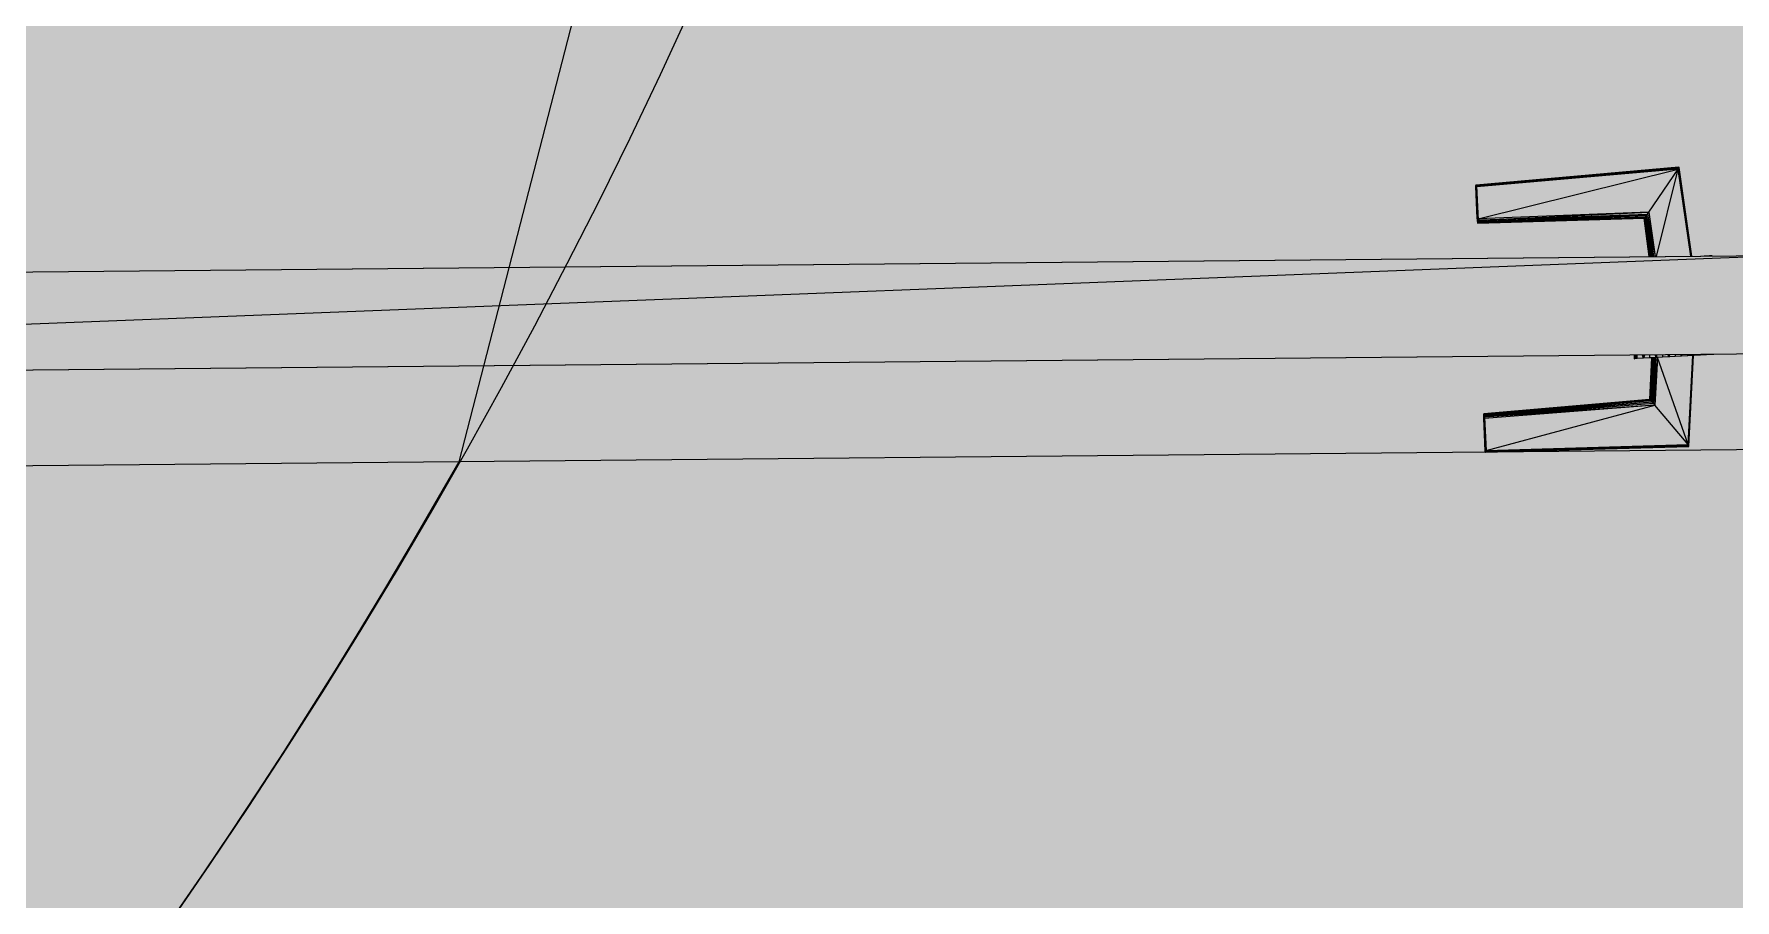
# Model space of a CAD drawing. Header units: millimetres. Extents: x -284281 to 1648660, y -821378 to -151356.
# Drawn here: x 166946 to 167533, y -272044 to -271745 of the extents above; entities that cross this region are included whole.
import ezdxf

# ---------------------------------------------------------------- set-up
doc = ezdxf.new("R2010")
doc.units = ezdxf.units.MM
doc.header["$MEASUREMENT"] = 0
doc.layers.add('Divers - Dessin général', color=7, linetype='Continuous')
doc.layers.add('Sols_ Dalles', color=7, linetype='Continuous')

# ---------------------------------------------------------------- blocks, each defined once
blk = doc.blocks.new('Dalle_1_1', base_point=(164770.11008658, -272914.8084278344))
at = {"layer": 'Sols_ Dalles', "linetype": 'Continuous', "lineweight": 0, "true_color": 0x2e271c}
blk.add_hatch(color=250, dxfattribs=at).paths.add_polyline_path([(164770.11008658, -272914.8084278344), (165370.0831615848, -272909.1243035155, 0.414213562373095), (167351.0463305378, -270890.2669724365), (167336.8360197405, -269390.3342849244, 0.414213562373095), (165317.9786886615, -267409.3711159715), (164718.0056136567, -267415.0552402904, 0.414213562373095), (162737.0424447036, -269433.9125713694), (162751.2527555009, -270933.8452588815, 0.414213562373095)])
at = {"layer": 'Sols_ Dalles', "color": 250, "linetype": 'Continuous', "lineweight": 5, "true_color": 0x1f1f1f, "flags": 128}
blk.add_lwpolyline([(164770.11008658, -272914.8084278344), (165370.0831615848, -272909.1243035155, 0.414213562373095), (167351.0463305378, -270890.2669724365), (167336.8360197405, -269390.3342849244, 0.414213562373095), (165317.9786886615, -267409.3711159715), (164718.0056136567, -267415.0552402904, 0.414213562373095), (162737.0424447036, -269433.9125713694), (162751.2527555009, -270933.8452588815, 0.414213562373095)], format="xyb", close=True, dxfattribs=at)
blk = doc.blocks.new('model17')
at = {"color": 7, "linetype": 'Continuous', "lineweight": 20}
for p, q in [((1357.73562623119, 259.1115226526438), (1358.09572671084, 270.1636793475923)), ((1357.753050447948, 258.6332390090955), (1358.136383216607, 270.3226543086581)), ((1357.753050447948, 258.6332390090955), (1358.09572671084, 270.1636793475923)), ((1357.776282736957, 258.2378397469575), (1358.182847794627, 270.4524159221776)), ((1357.776282736957, 258.2378397469575), (1358.136383216607, 270.3226543086581)), ((1357.805323098219, 257.9273630067564), (1358.223504300394, 270.5529641881508)), ((1357.805323098219, 257.9273630067564), (1358.182847794627, 270.4524159221776)), ((1357.834363459481, 257.7045263091942), (1358.264160806161, 270.6242991065778)), ((1357.834363459481, 257.7045263091942), (1358.223504300394, 270.5529641881508)), ((1357.869211892996, 257.5686502740952), (1358.339665745442, 270.6800082809684)), ((1357.869211892996, 257.5686502740952), (1358.299009239675, 270.6671000576339)), ((1357.869211892996, 257.5686502740952), (1358.264160806161, 270.6242991065778)), ((1357.909868398763, 257.5224524221616), (1358.339665745442, 270.6800082809684)), ((1357.944716832277, 257.5598183318138), (1358.339665745442, 270.6800082809684)), ((1357.944716832277, 257.5598183318138), (1358.374514178957, 270.6637031567565)), ((1357.944716832277, 257.5598183318138), (1358.415170684723, 270.6181846849983)), ((1357.991181410297, 257.6970531272638), (1358.415170684723, 270.6181846849983)), ((1357.991181410297, 257.6970531272638), (1358.450019118238, 270.5427734855184)), ((1358.037645988316, 257.9171723041241), (1358.450019118238, 270.5427734855184)), ((1358.037645988316, 257.9171723041241), (1358.484867551752, 270.4388283186677)), ((1358.084110566336, 258.2242521434477), (1358.484867551752, 270.4388283186677)), ((1358.084110566336, 258.2242521434477), (1358.513907913014, 270.3056698042707)), ((1358.09572671084, 270.1636793475923), (1358.136383216607, 270.3226543086581)), ((1358.130575144355, 258.6162545047081), (1358.513907913014, 270.3056698042707)), ((1358.130575144355, 258.6162545047081), (1358.548756346529, 270.1432979423275)), ((1358.136383216607, 270.3226543086581), (1358.182847794627, 270.4524159221776)), ((1358.182847794627, 270.4524159221776), (1358.223504300394, 270.5529641881508)), ((1358.182847794627, 259.091141247379), (1358.548756346529, 270.1432979423275)), ((1358.223504300394, 270.5529641881508), (1358.264160806161, 270.6242991065778)), ((1358.264160806161, 270.6242991065778), (1358.299009239675, 270.6671000576339)), ((1358.299009239675, 270.6671000576339), (1358.339665745442, 270.6800082809684)), ((1358.339665745442, 270.6800082809684), (1358.374514178957, 270.6637031567565)), ((1358.339665745442, 270.6800082809684), (1428.512794699166, 269.3857890466508)), ((1358.374514178957, 270.6637031567565), (1358.415170684723, 270.6181846849983)), ((1428.512794699166, 269.3857890466508), (1358.374514178957, 270.6637031567565)), ((1358.374514178957, 270.6637031567565), (1428.54764313268, 269.30901908682)), ((1358.374514178957, 270.6637031567565), (1428.541835060428, 269.365407641386)), ((1358.415170684723, 270.6181846849983), (1358.450019118238, 270.5427734855184)), ((1428.54764313268, 269.30901908682), (1358.415170684723, 270.6181846849983)), ((1358.415170684723, 270.6181846849983), (1428.518602771419, 269.2159440027772)), ((1358.450019118238, 270.5427734855184), (1358.484867551752, 270.4388283186677)), ((1428.518602771419, 269.2159440027772), (1358.450019118238, 270.5427734855184)), ((1358.450019118238, 270.5427734855184), (1428.466330121147, 269.0875411496086)), ((1358.484867551752, 270.4388283186677), (1358.513907913014, 270.3056698042707)), ((1358.484867551752, 270.4388283186677), (1428.466330121147, 269.0875411496086)), ((1358.513907913014, 270.3056698042707), (1428.263047592312, 268.721355235017)), ((1358.513907913014, 270.3056698042707), (1428.37920903736, 268.9224517669634)), ((1358.513907913014, 270.3056698042707), (1358.548756346529, 270.1432979423275)), ((1358.513907913014, 270.3056698042707), (1428.466330121147, 269.0875411496086)), ((1358.548756346529, 270.1432979423275), (1428.263047592312, 268.721355235017)), ((1358.548756346529, 270.1432979423275), (1416.960538989105, 255.0386385005528)), ((1428.263047592312, 268.721355235017), (1416.960538989105, 255.0386385005528)), ((1428.263047592312, 268.721355235017), (1417.976951633278, 238.5888063112985)), ((1428.37920903736, 268.9224517669634), (1428.263047592312, 268.721355235017)), ((1428.263047592312, 268.721355235017), (1430.1564791466, 238.0412258898497)), ((1428.466330121147, 269.0875411496086), (1428.37920903736, 268.9224517669634)), ((1428.37920903736, 268.9224517669634), (1430.1564791466, 238.0412258898497)), ((1428.37920903736, 268.9224517669634), (1430.284256736154, 238.0582103942371)), ((1428.37920903736, 268.9224517669634), (1430.382993964445, 238.0724773779225)), ((1428.518602771419, 269.2159440027772), (1428.466330121147, 269.0875411496086)), ((1428.466330121147, 269.0875411496086), (1430.382993964445, 238.0724773779225)), ((1428.512794699166, 269.3857890466508), (1428.541835060428, 269.365407641386)), ((1428.54764313268, 269.30901908682), (1428.518602771419, 269.2159440027772)), ((1428.518602771419, 269.2159440027772), (1430.382993964445, 238.0724773779225)), ((1428.518602771419, 269.2159440027772), (1430.446882759222, 238.0847062210813)), ((1428.541835060428, 269.365407641386), (1428.54764313268, 269.30901908682)), ((1428.54764313268, 269.30901908682), (1430.446882759222, 238.0847062210813)), ((1428.54764313268, 269.30901908682), (1430.475923120483, 238.0935381633628)), ((1357.753050447948, 258.6332390090955), (1357.73562623119, 259.1115226526438)), ((1357.776282736957, 258.2378397469575), (1357.753050447948, 258.6332390090955)), ((1357.805323098219, 257.9273630067564), (1357.776282736957, 258.2378397469575)), ((1358.084110566336, 258.2242521434477), (1358.037645988316, 257.9171723041241)), ((1358.130575144355, 258.6162545047081), (1358.084110566336, 258.2242521434477)), ((1415.978974778446, 253.9652178232711), (1358.084110566336, 258.2242521434477)), ((1358.130575144355, 258.6162545047081), (1358.182847794627, 259.091141247379)), ((1416.432004414135, 254.4502952685743), (1358.130575144355, 258.6162545047081)), ((1415.978974778446, 253.9652178232711), (1358.130575144355, 258.6162545047081)), ((1416.960538989105, 255.0386385005528), (1358.130575144355, 258.6162545047081)), ((1416.960538989105, 255.0386385005528), (1358.182847794627, 259.091141247379)), ((1357.834363459481, 257.7045263091942), (1357.805323098219, 257.9273630067564)), ((1357.869211892996, 257.5686502740952), (1357.834363459481, 257.7045263091942)), ((1357.909868398763, 257.5224524221616), (1357.869211892996, 257.5686502740952)), ((1357.944716832277, 257.5598183318138), (1357.909868398763, 257.5224524221616)), ((1415.061299362564, 253.0969699589888), (1357.909868398763, 257.5224524221616)), ((1357.991181410297, 257.6970531272638), (1357.944716832277, 257.5598183318138)), ((1415.154228518603, 253.1499616126774), (1357.944716832277, 257.5598183318138)), ((1357.944716832277, 257.5598183318138), (1415.061299362564, 253.0969699589888)), ((1358.037645988316, 257.9171723041241), (1357.991181410297, 257.6970531272638)), ((1415.34008683068, 253.3130128547961), (1357.991181410297, 257.6970531272638)), ((1357.991181410297, 257.6970531272638), (1415.154228518603, 253.1499616126774)), ((1415.618874298796, 253.5854443051695), (1358.037645988316, 257.9171723041241)), ((1415.34008683068, 253.3130128547961), (1358.037645988316, 257.9171723041241)), ((1415.978974778446, 253.9652178232711), (1358.037645988316, 257.9171723041241)), ((1415.154228518603, 253.1499616126774), (1415.061299362564, 253.0969699589888)), ((1416.048671645475, 238.6757669737618), (1415.061299362564, 253.0969699589888)), ((1415.949934417184, 238.6798432548148), (1415.061299362564, 253.0969699589888)), ((1415.34008683068, 253.3130128547961), (1415.154228518603, 253.1499616126774)), ((1416.246146102058, 238.6669350314803), (1415.154228518603, 253.1499616126774)), ((1416.048671645475, 238.6757669737618), (1415.154228518603, 253.1499616126774)), ((1415.618874298796, 253.5854443051695), (1415.34008683068, 253.3130128547961)), ((1416.536549714678, 238.6533474279705), (1415.34008683068, 253.3130128547961)), ((1416.246146102058, 238.6669350314803), (1415.34008683068, 253.3130128547961)), ((1415.978974778446, 253.9652178232711), (1415.618874298796, 253.5854443051695)), ((1416.925690555591, 238.6363629235831), (1415.618874298796, 253.5854443051695)), ((1416.536549714678, 238.6533474279705), (1415.618874298796, 253.5854443051695)), ((1416.432004414135, 254.4502952685743), (1415.978974778446, 253.9652178232711)), ((1416.925690555591, 238.6363629235831), (1415.978974778446, 253.9652178232711)), ((1416.432004414135, 254.4502952685743), (1416.960538989105, 255.0386385005528)), ((1417.976951633278, 238.5888063112985), (1416.432004414135, 254.4502952685743)), ((1417.407760552541, 238.6146227579673), (1416.432004414135, 254.4502952685743)), ((1416.925690555591, 238.6363629235831), (1416.432004414135, 254.4502952685743)), ((1417.976951633278, 238.5888063112985), (1416.960538989105, 255.0386385005528)), ((1466.451122651966, 203.7467940110503), (322.2579848893321, 237.7158027857877)), ((1466.451122651966, 237.7158027857877), (322.2579848893321, 237.7158027857877)), ((1410.118629875755, 238.9414046223802), (1410.083781442241, 237.7158027857877)), ((1410.147670237018, 238.9400458620292), (1410.107013731251, 237.7158027857877)), ((1410.147670237018, 238.9400458620292), (1410.118629875755, 238.9414046223802)), ((1410.118629875755, 238.9414046223802), (1410.147670237018, 238.9400458620292)), ((1410.147670237018, 238.9400458620292), (1410.118629875755, 237.7158027857877)), ((1410.217367104047, 238.9373283413272), (1410.147670237018, 238.9400458620292)), ((1410.217367104047, 238.9373283413272), (1410.17671059828, 237.7158027857877)), ((1410.217367104047, 238.9373283413272), (1410.194134815037, 237.7158027857877)), ((1410.310296260085, 238.9332520602742), (1410.217367104047, 238.9373283413272)), ((1410.310296260085, 238.9332520602742), (1410.269639754318, 237.7158027857877)), ((1410.310296260085, 238.9332520602742), (1410.292872043328, 237.7158027857877)), ((1410.339336621348, 238.9318932999232), (1410.310296260085, 238.9332520602742)), ((1410.438073849639, 238.9271376386949), (1410.339336621348, 238.9318932999232)), ((1410.438073849639, 238.9271376386949), (1410.397417343872, 237.7158027857877)), ((1410.600699872706, 238.9196644567644), (1410.438073849639, 238.9271376386949)), ((1410.600699872706, 238.9196644567644), (1410.531003005678, 237.7158027857877)), ((1410.600699872706, 238.9196644567644), (1410.560043366939, 237.7158027857877)), ((1410.600699872706, 238.9196644567644), (1410.594891800454, 237.7158027857877)), ((1410.792366257036, 238.9115118946584), (1410.600699872706, 238.9196644567644)), ((1410.792366257036, 238.9115118946584), (1410.751709751269, 237.7158027857877)), ((1410.792366257036, 238.9115118946584), (1410.792366257036, 237.7158027857877)), ((1411.01888107488, 238.901321192026), (1410.792366257036, 238.9115118946584)), ((1411.01888107488, 238.901321192026), (1410.978224569114, 237.7158027857877)), ((1413.196908169538, 238.8034904467548), (1411.01888107488, 238.901321192026)), ((1413.196908169538, 238.8034904467548), (1412.807767328625, 237.7158027857877)), ((1413.196908169538, 238.8034904467548), (1413.162059736023, 237.7158027857877)), ((1413.504735998916, 237.7158027857877), (1413.196908169538, 238.8034904467548)), ((1415.374935264195, 238.7056597014836), (1413.196908169538, 238.8034904467548)), ((1415.374935264195, 238.7056597014836), (1415.34008683068, 237.7158027857877)), ((1415.920894055922, 238.6812020151658), (1415.374935264195, 238.7056597014836)), ((1417.552962358852, 238.6078289562123), (1415.920894055922, 238.6812020151658)), ((1417.552962358852, 238.6078289562123), (1417.233518384968, 237.7158027857877)), ((1417.552962358852, 238.6078289562123), (1417.52392199759, 237.7158027857877)), ((1417.808517537958, 237.7158027857877), (1417.552962358852, 238.6078289562123)), ((1419.736797525761, 238.5093188307656), (1417.552962358852, 238.6078289562123)), ((1419.707757164499, 237.7158027857877), (1419.736797525761, 238.5093188307656)), ((1421.920632692671, 238.4114880854943), (1419.736797525761, 238.5093188307656)), ((1421.920632692671, 238.4114880854943), (1421.670885585817, 237.7158027857877)), ((1421.897400403661, 237.7158027857877), (1421.920632692671, 238.4114880854943)), ((1422.118107149253, 237.7158027857877), (1421.920632692671, 238.4114880854943)), ((1422.251692811059, 238.3965417216334), (1421.920632692671, 238.4114880854943)), ((1424.098659787328, 238.313657340223), (1422.251692811059, 238.3965417216334)), ((1424.075427498318, 237.7158027857877), (1424.098659787328, 238.313657340223)), ((1426.276686881985, 238.2158265949518), (1424.098659787328, 238.313657340223)), ((1426.276686881985, 238.2158265949518), (1426.09663664216, 237.7158027857877)), ((1426.259262665227, 237.7158027857877), (1426.276686881985, 238.2158265949518)), ((1428.454713976642, 238.1179958496806), (1426.276686881985, 238.2158265949518)), ((1428.454713976642, 238.1179958496806), (1428.309512170331, 237.7158027857877)), ((1428.443097832137, 237.7158027857877), (1428.454713976642, 238.1179958496806)), ((1428.565067349438, 237.7158027857877), (1428.454713976642, 238.1179958496806)), ((1430.626932999046, 238.0201651044094), (1428.454713976642, 238.1179958496806)), ((1430.284256736154, 238.0582103942371), (1430.1564791466, 238.0412258898497)), ((1430.290064808406, 238.0357908484457), (1430.185519507863, 238.0398671294987)), ((1430.382993964445, 238.0724773779225), (1430.284256736154, 238.0582103942371)), ((1430.446882759222, 238.0847062210813), (1430.382993964445, 238.0724773779225)), ((1430.475923120483, 238.0935381633628), (1430.446882759222, 238.0847062210813)), ((1430.615316854542, 237.7158027857877), (1430.626932999046, 238.0201651044094)), ((1432.799152021451, 237.9230137393136), (1430.626932999046, 238.0201651044094)), ((1432.799152021451, 237.9230137393136), (1432.72364708217, 237.7158027857877)), ((1432.793343949199, 237.7158027857877), (1432.799152021451, 237.9230137393136)), ((1432.857232743975, 237.7158027857877), (1432.799152021451, 237.9230137393136)), ((1434.959754899351, 237.8258623742178), (1432.799152021451, 237.9230137393136)), ((1434.953946827099, 237.7158027857877), (1434.959754899351, 237.8258623742178)), ((1437.120357777251, 237.7287110091221), (1434.959754899351, 237.8258623742178)), ((1437.120357777251, 237.7287110091221), (1437.114549704998, 237.7158027857877)), ((1437.248135366804, 237.7232759677182), (1437.120357777251, 237.7287110091221)), ((1437.341064522843, 237.7185203064897), (1437.248135366804, 237.7232759677182)), ((1437.248135366804, 237.7158027857877), (1437.248135366804, 237.7232759677182)), ((1437.410761389872, 237.7158027857877), (1437.341064522843, 237.7185203064897)), ((322.2579848893321, 203.7467940110503), (1466.451122651966, 203.7467940110503)), ((1413.742866961265, 190.533528977853), (1415.508520926, 203.7467940110503)), ((1415.514328998252, 203.7467940110503), (1413.835796117304, 190.4839342250419)), ((1413.835796117304, 190.4839342250419), (1415.607258154291, 203.7467940110503)), ((1413.835796117304, 190.4839342250419), (1415.787308394116, 203.7467940110503)), ((1414.010038284876, 190.3154479415191), (1415.804732610874, 203.7467940110503)), ((1415.827964899883, 203.7467940110503), (1414.265593463983, 190.0301082678113)), ((1414.265593463983, 190.0301082678113), (1416.100944295747, 203.7467940110503)), ((1414.265593463983, 190.0301082678113), (1416.461044775397, 203.7467940110503)), ((1414.602461654623, 189.6279152039185), (1416.490085136659, 203.7467940110503)), ((1414.602461654623, 189.6279152039185), (1416.943114772348, 203.7467940110503)), ((1415.014834784545, 189.112265650718), (1416.977963205862, 203.7467940110503)), ((1415.014834784545, 189.112265650718), (1417.506497780832, 203.7467940110503)), ((1415.508520926, 188.4858771289118), (1417.547154286599, 203.7467940110503)), ((1417.953719344269, 203.7467940110503), (1425.794616885034, 173.7501211224307)), ((1429.807994811456, 203.7467940110503), (1425.794616885034, 173.7501211224307)), ((1425.794616885034, 173.7501211224307), (1429.935772401009, 203.7467940110503)), ((1429.941580473261, 203.7467940110503), (1425.899162185578, 173.526605044693)), ((1425.899162185578, 173.526605044693), (1430.0345096293, 203.7467940110503)), ((1425.968859052607, 173.3418136369583), (1430.104206496329, 203.7467940110503)), ((1430.040317701552, 203.7467940110503), (1425.968859052607, 173.3418136369583)), ((1430.104206496329, 203.7467940110503), (1426.015323630626, 173.195746899227)), ((1430.139054929843, 203.7467940110503), (1426.038555919636, 173.0884048314988)), ((1430.104206496329, 203.7467940110503), (1426.038555919636, 173.0884048314988)), ((1434.483492974652, 203.7467940110503), (1436.237530794883, 203.6564364477095)), ((1436.690560430572, 203.7467940110503), (1436.237530794883, 203.6564364477095)), ((1436.237530794883, 203.6564364477095), (1436.899651031659, 203.7467940110503)), ((1436.237530794883, 203.6564364477095), (1436.458237540475, 203.6564364477095)), ((1436.911267176164, 203.7467940110503), (1436.458237540475, 203.6564364477095)), ((1436.458237540475, 203.6564364477095), (1437.044852837969, 203.7359239282424)), ((1436.458237540475, 203.6564364477095), (1436.655711997057, 203.658474588236)), ((1437.044852837969, 203.7359239282424), (1436.655711997057, 203.658474588236)), ((1436.655711997057, 203.658474588236), (1437.108741632746, 203.7202981842061)), ((1436.655711997057, 203.658474588236), (1436.818338020125, 203.662550869289)), ((1437.108741632746, 203.7202981842061), (1436.818338020125, 203.662550869289)), ((1436.818338020125, 203.662550869289), (1436.946115609678, 203.6679859106929)), ((1437.108741632746, 203.7202981842061), (1436.946115609678, 203.6679859106929)), ((1436.946115609678, 203.6679859106929), (1437.137781994008, 203.7060312005206)), ((1436.946115609678, 203.6679859106929), (1437.044852837969, 203.6747797124478)), ((1436.980964043193, 203.7467940110503), (1437.044852837969, 203.7359239282424)), ((1437.044852837969, 203.7359239282424), (1437.044852837969, 203.7467940110503)), ((1437.044852837969, 203.7359239282424), (1437.108741632746, 203.7202981842061)), ((1437.137781994008, 203.7060312005206), (1437.044852837969, 203.6747797124478)), ((1437.044852837969, 203.6747797124478), (1437.137781994008, 203.6938023573618)), ((1437.108741632746, 203.7202981842061), (1437.108741632746, 203.7467940110503)), ((1437.108741632746, 203.7202981842061), (1437.137781994008, 203.7060312005206)), ((1437.137781994008, 203.6938023573618), (1437.108741632746, 203.6836116547293)), ((1437.137781994008, 203.7060312005206), (1437.137781994008, 203.7467940110503)), ((1437.137781994008, 203.6938023573618), (1437.137781994008, 203.7060312005206)), ((1437.137781994008, 203.7060312005206), (1437.137781994008, 203.6938023573618)), ((1355.76668973762, 179.0187143833925), (1356.242951662319, 190.5511928624159)), ((1355.76668973762, 179.0187143833925), (1356.190679012047, 190.0674741774636)), ((1355.795730098882, 178.8658538439062), (1356.29522431259, 190.9520271659577)), ((1355.795730098882, 178.8658538439062), (1356.242951662319, 190.5511928624159)), ((1355.830578532397, 178.7415272717906), (1356.34168889061, 191.2686183277383)), ((1355.830578532397, 178.7415272717906), (1356.29522431259, 190.9520271659577)), ((1355.865426965911, 178.6470934273969), (1356.393961540881, 191.49756944688)), ((1355.865426965911, 178.6470934273969), (1356.34168889061, 191.2686183277383)), ((1355.900275399426, 178.5811935503739), (1356.440426118901, 191.6456743251379)), ((1355.900275399426, 178.5811935503739), (1356.393961540881, 191.49756944688)), ((1355.935123832941, 178.5451864010727), (1356.440426118901, 191.6456743251379)), ((1355.975780338708, 178.5377132191422), (1356.475274552416, 191.691192796896)), ((1355.975780338708, 178.5377132191422), (1356.515931058183, 191.6545062674193)), ((1356.440426118901, 191.6456743251379), (1355.975780338708, 178.5377132191422)), ((1356.010628772222, 178.5601327649336), (1356.515931058183, 191.6545062674193)), ((1356.515931058183, 191.6545062674193), (1356.051285277989, 178.6110862780956)), ((1356.051285277989, 178.6110862780956), (1356.544971419444, 191.5281415547773)), ((1356.544971419444, 191.5281415547773), (1356.091941783756, 178.6919325189795)), ((1356.091941783756, 178.6919325189795), (1356.579819852959, 191.3141367994964)), ((1356.579819852959, 191.3141367994964), (1356.132598289523, 178.8019921074097)), ((1356.132598289523, 178.8019921074097), (1356.603052141969, 191.0131713817522)), ((1356.603052141969, 191.0131713817522), (1356.179062867542, 178.9405856632106)), ((1356.179062867542, 178.9405856632106), (1356.626284430978, 190.6272834420712)), ((1356.190679012047, 190.0674741774636), (1356.242951662319, 190.5511928624159)), ((1356.626284430978, 190.6272834420712), (1356.219719373309, 179.1090719467333)), ((1356.643708647736, 190.1578317408044), (1356.219719373309, 179.1090719467333)), ((1356.242951662319, 190.5511928624159), (1356.29522431259, 190.9520271659577)), ((1356.29522431259, 190.9520271659577), (1356.34168889061, 191.2686183277383)), ((1356.34168889061, 191.2686183277383), (1356.393961540881, 191.49756944688)), ((1356.393961540881, 191.49756944688), (1356.440426118901, 191.6456743251379)), ((1356.440426118901, 191.6456743251379), (1356.475274552416, 191.691192796896)), ((1356.475274552416, 191.691192796896), (1356.515931058183, 191.6545062674193)), ((1356.475274552416, 191.691192796896), (1413.742866961265, 190.533528977853)), ((1356.515931058183, 191.6545062674193), (1356.544971419444, 191.5281415547773)), ((1413.742866961265, 190.533528977853), (1356.515931058183, 191.6545062674193)), ((1356.515931058183, 191.6545062674193), (1413.835796117304, 190.4839342250419)), ((1356.544971419444, 191.5281415547773), (1356.579819852959, 191.3141367994964)), ((1413.835796117304, 190.4839342250419), (1356.544971419444, 191.5281415547773)), ((1356.544971419444, 191.5281415547773), (1414.010038284876, 190.3154479415191)), ((1356.579819852959, 191.3141367994964), (1356.603052141969, 191.0131713817522)), ((1414.010038284876, 190.3154479415191), (1356.579819852959, 191.3141367994964)), ((1356.579819852959, 191.3141367994964), (1414.602461654623, 189.6279152039185)), ((1356.579819852959, 191.3141367994964), (1414.265593463983, 190.0301082678113)), ((1356.603052141969, 191.0131713817522), (1356.626284430978, 190.6272834420712)), ((1356.603052141969, 191.0131713817522), (1414.602461654623, 189.6279152039185)), ((1356.626284430978, 190.6272834420712), (1356.643708647736, 190.1578317408044)), ((1414.602461654623, 189.6279152039185), (1356.626284430978, 190.6272834420712)), ((1356.626284430978, 190.6272834420712), (1415.508520926, 188.4858771289118)), ((1356.626284430978, 190.6272834420712), (1415.014834784545, 189.112265650718)), ((1415.508520926, 188.4858771289118), (1356.643708647736, 190.1578317408044)), ((1356.643708647736, 190.1578317408044), (1425.794616885034, 173.7501211224307)), ((1413.742866961265, 190.533528977853), (1413.835796117304, 190.4839342250419)), ((1413.835796117304, 190.4839342250419), (1414.010038284876, 190.3154479415191)), ((1414.010038284876, 190.3154479415191), (1414.265593463983, 190.0301082678113)), ((1414.265593463983, 190.0301082678113), (1414.602461654623, 189.6279152039185)), ((1414.602461654623, 189.6279152039185), (1415.014834784545, 189.112265650718)), ((1415.014834784545, 189.112265650718), (1415.508520926, 188.4858771289118)), ((1415.508520926, 188.4858771289118), (1425.794616885034, 173.7501211224307)), ((1355.795730098882, 178.8658538439062), (1355.76668973762, 179.0187143833925)), ((1355.830578532397, 178.7415272717906), (1355.795730098882, 178.8658538439062)), ((1355.865426965911, 178.6470934273969), (1355.830578532397, 178.7415272717906)), ((1355.900275399426, 178.5811935503739), (1355.865426965911, 178.6470934273969)), ((1355.935123832941, 178.5451864010727), (1355.900275399426, 178.5811935503739)), ((1355.975780338708, 178.5377132191422), (1355.935123832941, 178.5451864010727)), ((1356.010628772222, 178.5601327649336), (1355.975780338708, 178.5377132191422)), ((1426.026939775131, 173.0204668139494), (1355.975780338708, 178.5377132191422)), ((1425.992091341616, 172.991253466403), (1355.975780338708, 178.5377132191422)), ((1356.051285277989, 178.6110862780956), (1356.010628772222, 178.5601327649336)), ((1426.026939775131, 173.0204668139494), (1356.010628772222, 178.5601327649336)), ((1356.091941783756, 178.6919325189795), (1356.051285277989, 178.6110862780956)), ((1426.015323630626, 173.195746899227), (1356.051285277989, 178.6110862780956)), ((1356.051285277989, 178.6110862780956), (1426.026939775131, 173.0204668139494)), ((1426.038555919636, 173.0884048314988), (1356.051285277989, 178.6110862780956)), ((1356.132598289523, 178.8019921074097), (1356.091941783756, 178.6919325189795)), ((1425.968859052607, 173.3418136369583), (1356.091941783756, 178.6919325189795)), ((1356.091941783756, 178.6919325189795), (1426.015323630626, 173.195746899227)), ((1356.179062867542, 178.9405856632106), (1356.132598289523, 178.8019921074097)), ((1425.968859052607, 173.3418136369583), (1356.132598289523, 178.8019921074097)), ((1356.219719373309, 179.1090719467333), (1356.179062867542, 178.9405856632106)), ((1425.794616885034, 173.7501211224307), (1356.179062867542, 178.9405856632106)), ((1356.179062867542, 178.9405856632106), (1425.968859052607, 173.3418136369583)), ((1425.899162185578, 173.526605044693), (1356.179062867542, 178.9405856632106)), ((1425.794616885034, 173.7501211224307), (1356.219719373309, 179.1090719467333)), ((1425.794616885034, 173.7501211224307), (1425.899162185578, 173.526605044693)), ((1425.899162185578, 173.526605044693), (1425.968859052607, 173.3418136369583)), ((1425.968859052607, 173.3418136369583), (1426.015323630626, 173.195746899227)), ((1426.026939775131, 173.0204668139494), (1425.992091341616, 172.991253466403)), ((1426.015323630626, 173.195746899227), (1426.038555919636, 173.0884048314988)), ((1426.038555919636, 173.0884048314988), (1426.026939775131, 173.0204668139494))]:
    blk.add_line(p, q, dxfattribs=at)
blk.add_point((1415.055491290312, 253.0969699589888), dxfattribs=at)

msp = doc.modelspace()

# ---------------------------------------------------------------- hatches: boundary and pattern name
at = {"linetype": 'Continuous', "lineweight": 0, "true_color": 0x6f6f6f}
h = msp.add_hatch(color=8, dxfattribs=at)
h.paths.add_polyline_path([(141848.4420964824, -295062.5711073328), (269220.8210711331, -293826.8681740529), (269220.8210711331, -270902.7342639957), (268763.0485297315, -270902.7342639957), (254213.5998073883, -271040.5752417909), (254213.5998073883, -163437.6352594973), (153156.1997686422, -163437.6352594973), (153156.1997686422, -271040.5752417909), (153182.9624951032, -271040.570137121), (153183.1455929471, -272000.514174368, -0.4094273642320801), (149183.6814503256, -275935.0422576087), (141848.4420964824, -275935.0422576087)])
h.paths.add_polyline_path([(158435.5835861503, -260639.9529928698), (155145.5835861496, -260639.9529928698), (155145.5835861496, -248364.9528041212), (155145.5835861496, -243089.9743520677), (155145.5835861498, -242189.9743520676), (158435.5835861456, -242189.9743520677)], flags=0)
h.paths.add_polyline_path([(161503.4333542396, -171995.570107758), (161503.4333542396, -193810.5712228594), (161503.4333542396, -230015.5701077577), (161503.4333542396, -260810.5712908683), (196775.0419720404, -260810.5712908683), (196775.0419720404, -222495.5701077577), (186955.54197204, -222495.5701077577), (186955.54197204, -218295.5701077576), (196754.55037582, -218295.5701077576), (196754.55037582, -208495.5700397464), (196754.55037582, -204495.5701077582), (193355.54197204, -204495.5701077582), (193355.54197204, -195161.5348148062), (195576.0335682612, -195161.5348148062), (195576.0335682612, -189810.5712908675), (217850.0679487665, -189810.5712908675), (217850.0679487665, -262266.8853081349), (245610.0447945497, -262266.8853081349), (245610.0447945497, -253395.5712908681), (245626.033568261, -253395.5712908681), (246426.0335682616, -253395.5712908681), (247826.0335682616, -253395.5712908681), (247826.0335682616, -248005.5712908681), (247826.0335682616, -246605.5712908681), (245626.033568261, -246605.5712908681), (245610.0447945497, -246605.5712908681), (245610.0447945497, -171995.570107758), (212806.2795795244, -171995.570107758)], flags=0)
h.paths.add_polyline_path([(162737.0424447036, -269433.9125713696, -0.09031866034739104), (162858.7725750083, -268727.6231899051, -0.2014487276514711), (163912.6386898478, -267592.7398123587, -0.1042114453310948), (164718.0056136567, -267415.0552402904), (165317.9786886614, -267409.3711159715, -0.1040446075030392), (166125.3542178057, -267571.2442112335, -0.2382554567244931), (167284.2565285808, -268953.3176441719, -0.05518862181101188), (167336.8360197405, -269390.3342849244), (167338.9307528177, -269611.4384295769), (167351.0463305378, -270890.2669724365), (167092.5827028561, -271892.7605249792, -0.2679491924311571), (165370.0831615848, -272909.1243035155), (164770.11008658, -272914.8084278344, -0.1937174638978183), (163379.2520172285, -272370.1851736419, -0.07056875578553938), (163028.6634642456, -271931.2619563544, -0.1316524975874418), (162751.2527555009, -270933.8452588814)], flags=0)
h.paths.add_polyline_path([(175327.7520638624, -275599.0021183604, -0.4157910987721261), (173316.9860347329, -273599.0310954161), (173316.9860347329, -273452.0523728462), (173330.4878588307, -267377.824109029, -0.3805567012956481), (175316.9860347329, -265609.8262580222), (175394.7140909313, -265609.8262580222), (175394.714090998, -270609.8262580222), (190394.714090998, -270609.8262580222), (190394.714090998, -265609.8262580222), (195356.1911751659, -265609.8262580222, -0.414213562373095), (196856.1911751659, -267109.8262580222), (196856.1911751659, -273660.6992440931, -0.3455016121305159), (195137.2854084622, -275433.4319587856)], flags=0)
h.paths.add_polyline_path([(205510.0925229657, -271504.0829723635, -0.1344739343229582), (205230.9476664425, -270484.9374600987), (205230.9476664425, -268984.9374600987, -0.414213562373095), (207230.9476664425, -266984.9374600987), (207830.9476664426, -266984.9374600987, -0.414213562373095), (209830.9476664426, -268984.9374600987), (209830.9476664426, -270484.9374600987, -0.1288203455247785), (209574.0304337163, -271465.581364089, -0.2709362909337307), (207830.9476664426, -272484.9374600987), (207230.9476664425, -272484.9374600987, -0.2649799965069897)], flags=0)
h.paths.add_polyline_path([(217862.6872051514, -273329.324858184), (217869.9493845131, -267730.3362331095, -0.09856150860684593), (218100.7180469822, -266943.7209168871), (218117.6808205855, -266951.5451316832, -0.2588490015814633), (219955.4789961085, -265605.8272208906), (219953.1414846457, -265587.2937359066), (220637.5685617412, -265587.2937359066), (220637.5685617412, -265687.2937359066), (220637.5685617412, -270687.2937359066), (250537.568563094, -270687.2937359066), (250537.568563094, -265687.2937359066), (252208.0035626257, -265687.2937359066), (254186.2938236636, -265687.2937359066), (254186.2938236636, -267687.2937359066), (254186.2938236636, -271062.2546416916, 0.001345760953496037), (254186.3228007193, -271073.0206708309), (254197.2085564256, -273095.2329167268, -0.414213562373095), (252208.0035626257, -275105.9699688153), (243484.5340142575, -275105.9699688153, -0.005188955460272843), (243431.4382670054, -275116.1028653205), (235447.9920048823, -275196.1906624249), (220071.0123732745, -275253.2397881394, -0.3865533312746577), (217873.0891013597, -273475.3850232523, -0.02518921928868773)], flags=0)

# ---------------------------------------------------------------- linework, layer by layer
at = {"color": 7, "linetype": 'Continuous', "lineweight": 20}
for p, q in [((167513.3221527093, -271791.0813150797), (167443.361528299, -271797.2908282952)), ((167513.3572763328, -271791.1101969782), (167443.361528299, -271797.2908282952)), ((167513.3572763328, -271791.1101969782), (167443.3965875612, -271797.3129166969)), ((167443.4377249527, -271797.3634827625), (167513.3572763328, -271791.1101969782)), ((167513.3695355696, -271791.1780219011), (167443.4377249527, -271797.3634827625)), ((167513.3473212326, -271791.2855792438), (167443.4377249527, -271797.3634827625)), ((167443.4791455341, -271797.4439402143), (167513.3473212326, -271791.2855792438)), ((167513.3022425088, -271791.4320796108), (167443.4791455341, -271797.4439402143)), ((167513.3022425088, -271791.4320796108), (167443.5208428694, -271797.5536097028)), ((167443.568618334, -271797.6917568551), (167513.3022425088, -271791.4320796108)), ((167513.2342993983, -271791.6175230021), (167443.568618334, -271797.6917568551)), ((167513.1318762779, -271791.8420194638), (167443.568618334, -271797.6917568551)), ((167513.1318762779, -271791.8420194638), (167443.6108691769, -271797.8598504168)), ((167444.1395102986, -271808.9040977182), (167513.1318762779, -271791.8420194638)), ((167502.9858416891, -271806.6745599503), (167513.1318762779, -271791.8420194638)), ((167505.5755052937, -271821.9116273126), (167513.1318762779, -271791.8420194638)), ((167513.1318762779, -271791.8420194638), (167513.2342993983, -271791.6175230021)), ((167517.4292488004, -271821.7993253535), (167513.1318762779, -271791.8420194638)), ((167513.1318762779, -271791.8420194638), (167517.5570206559, -271821.7981148473)), ((167513.2342993983, -271791.6175230021), (167513.3022425088, -271791.4320796108)), ((167517.5628284675, -271821.7980598243), (167513.2342993983, -271791.6175230021)), ((167513.2342993983, -271791.6175230021), (167517.6557534534, -271821.7971794562)), ((167513.3022425088, -271791.4320796108), (167513.3473212326, -271791.2855792438)), ((167513.3022425088, -271791.4320796108), (167517.7254471928, -271821.7965191801)), ((167517.661561265, -271821.7971244332), (167513.3022425088, -271791.4320796108)), ((167513.3572763328, -271791.1101969782), (167513.3221527093, -271791.0813150797)), ((167513.3473212326, -271791.2855792438), (167513.3695355696, -271791.1780219011)), ((167517.7254471928, -271821.7965191801), (167513.3473212326, -271791.2855792438)), ((167513.3695355696, -271791.1780219011), (167513.3572763328, -271791.1101969782)), ((167517.7602940624, -271821.796189042), (167513.3695355696, -271791.1780219011)), ((167517.7254471928, -271821.7965191801), (167513.3695355696, -271791.1780219011)), ((167443.1845947925, -271797.6206599079), (167443.1570038649, -271797.7737887028)), ((167443.1570038649, -271797.7737887028), (167443.6856449865, -271808.8180360043)), ((167443.1570038649, -271797.7737887028), (167443.7424978197, -271809.3012377754)), ((167443.2182638494, -271797.4960087769), (167443.1845947925, -271797.6206599079)), ((167443.1845947925, -271797.6206599079), (167443.7424978197, -271809.3012377754)), ((167443.1845947925, -271797.6206599079), (167443.7985654442, -271809.7015588843)), ((167443.2522160962, -271797.4012490322), (167443.2182638494, -271797.4960087769)), ((167443.2182638494, -271797.4960087769), (167443.7985654442, -271809.7015588843)), ((167443.2182638494, -271797.4960087769), (167443.8480271763, -271810.0176956551)), ((167443.2864386607, -271797.3350219744), (167443.2522160962, -271797.4012490322)), ((167443.2522160962, -271797.4012490322), (167443.8480271763, -271810.0176956551)), ((167443.2522160962, -271797.4012490322), (167443.9024664586, -271810.246141293)), ((167443.3209444152, -271797.2986863028), (167443.2864386607, -271797.3350219744)), ((167443.2864386607, -271797.3350219744), (167443.9024664586, -271810.246141293)), ((167443.2864386607, -271797.3350219744), (167443.9503320291, -271810.3937993409)), ((167443.361528299, -271797.2908282952), (167443.3209444152, -271797.2986863028)), ((167443.3209444152, -271797.2986863028), (167443.9503320291, -271810.3937993409)), ((167443.9503320291, -271810.3937993409), (167443.361528299, -271797.2908282952)), ((167443.361528299, -271797.2908282952), (167443.9856101199, -271810.438985632)), ((167443.361528299, -271797.2908282952), (167444.0259172498, -271810.4019155878)), ((167443.3965875612, -271797.3129166969), (167443.361528299, -271797.2908282952)), ((167443.3965875612, -271797.3129166969), (167444.0259172498, -271810.4019155878)), ((167443.4377249527, -271797.3634827625), (167443.3965875612, -271797.3129166969)), ((167444.0259172498, -271810.4019155878), (167443.4377249527, -271797.3634827625)), ((167443.4377249527, -271797.3634827625), (167444.0537591866, -271810.2752814307)), ((167443.4791455341, -271797.4439402143), (167443.4377249527, -271797.3634827625)), ((167444.0537591866, -271810.2752814307), (167443.4791455341, -271797.4439402143)), ((167443.4791455341, -271797.4439402143), (167444.0865786737, -271810.0609561408)), ((167443.5208428694, -271797.5536097028), (167443.4791455341, -271797.4439402143)), ((167444.0865786737, -271810.0609561408), (167443.5208428694, -271797.5536097028)), ((167443.5208428694, -271797.5536097028), (167444.106958712, -271809.7597841369)), ((167443.568618334, -271797.6917568551), (167443.5208428694, -271797.5536097028)), ((167444.106958712, -271809.7597841369), (167443.568618334, -271797.6917568551)), ((167443.568618334, -271797.6917568551), (167444.1265342335, -271809.3736934219)), ((167443.6108691769, -271797.8598504168), (167443.568618334, -271797.6917568551)), ((167444.1265342335, -271809.3736934219), (167443.6108691769, -271797.8598504168)), ((167444.1395102986, -271808.9040977182), (167443.6108691769, -271797.8598504168)), ((167443.6856449865, -271808.8180360043), (167443.7424978197, -271809.3012377754)), ((167443.7424978197, -271809.3012377754), (167443.7985654442, -271809.7015588843)), ((167443.7985654442, -271809.7015588843), (167443.8480271763, -271810.0176956551)), ((167443.8480271763, -271810.0176956551), (167443.9024664586, -271810.246141293)), ((167443.9024664586, -271810.246141293), (167443.9503320291, -271810.3937993409)), ((167443.9503320291, -271810.3937993409), (167443.9856101199, -271810.438985632)), ((167443.9856101199, -271810.438985632), (167501.2396654708, -271808.7388469053)), ((167443.9856101199, -271810.438985632), (167444.0259172498, -271810.4019155878)), ((167444.0259172498, -271810.4019155878), (167501.3321206188, -271808.6883740099)), ((167501.2396654708, -271808.7388469053), (167444.0259172498, -271810.4019155878)), ((167444.0259172498, -271810.4019155878), (167444.0537591866, -271810.2752814307)), ((167444.0537591866, -271810.2752814307), (167501.5047588056, -271808.518244597)), ((167501.3321206188, -271808.6883740099), (167444.0537591866, -271810.2752814307)), ((167444.0537591866, -271810.2752814307), (167444.0865786737, -271810.0609561408)), ((167444.0865786737, -271810.0609561408), (167502.0906422211, -271807.8251303656)), ((167444.0865786737, -271810.0609561408), (167501.7575993397, -271808.2304967156)), ((167501.5047588056, -271808.518244597), (167444.0865786737, -271810.0609561408)), ((167444.0865786737, -271810.0609561408), (167444.106958712, -271809.7597841369)), ((167444.106958712, -271809.7597841369), (167502.0906422211, -271807.8251303656)), ((167444.106958712, -271809.7597841369), (167444.1265342335, -271809.3736934219)), ((167444.1265342335, -271809.3736934219), (167502.9858416891, -271806.6745599503)), ((167444.1265342335, -271809.3736934219), (167502.4981118189, -271807.3055973186)), ((167502.0906422211, -271807.8251303656), (167444.1265342335, -271809.3736934219)), ((167444.1265342335, -271809.3736934219), (167444.1395102986, -271808.9040977182)), ((167502.9858416891, -271806.6745599503), (167444.1395102986, -271808.9040977182)), ((167501.2396654708, -271808.7388469053), (167501.3321206188, -271808.6883740099)), ((167501.2396654708, -271808.7388469053), (167503.1304166037, -271821.9347919989)), ((167501.3321206188, -271808.6883740099), (167501.5047588056, -271808.518244597)), ((167503.1362244154, -271821.9347369759), (167501.3321206188, -271808.6883740099)), ((167501.3321206188, -271808.6883740099), (167503.2291494012, -271821.9338566078)), ((167501.3321206188, -271808.6883740099), (167503.4091915612, -271821.9321508945)), ((167501.5047588056, -271808.518244597), (167501.7575993397, -271808.2304967156)), ((167501.5047588056, -271808.518244597), (167503.4266149961, -271821.9319858255)), ((167501.7575993397, -271808.2304967156), (167502.0906422211, -271807.8251303656)), ((167503.4498462426, -271821.9317657335), (167501.7575993397, -271808.2304967156)), ((167501.7575993397, -271808.2304967156), (167503.7228133885, -271821.9291796521)), ((167501.7575993397, -271808.2304967156), (167504.0828977086, -271821.9257682256)), ((167502.0906422211, -271807.8251303656), (167502.4981118189, -271807.3055973186)), ((167502.0906422211, -271807.8251303656), (167504.1119367667, -271821.9254931106)), ((167502.0906422211, -271807.8251303656), (167504.5649460727, -271821.921201316)), ((167502.4981118189, -271807.3055973186), (167502.9858416891, -271806.6745599503)), ((167502.4981118189, -271807.3055973186), (167504.5997929424, -271821.920871178)), ((167502.4981118189, -271807.3055973186), (167505.1283037993, -271821.9158640842)), ((167502.9858416891, -271806.6745599503), (167505.1689584807, -271821.9154789231)), ((166409.9289401761, -271832.2917452632), (167554.0707322808, -271821.4521851967)), ((167554.0707322808, -271821.4521851967), (166410.2507469575, -271866.2592296789)), ((167522.1045371506, -271821.7550318321), (167523.8576402524, -271821.6480613752)), ((167523.8576402524, -271821.6480613752), (167524.0783370938, -271821.6459705009)), ((167524.3115055644, -271821.7341230891), (167523.8576402524, -271821.6480613752)), ((167523.8576402524, -271821.6480613752), (167524.5205867826, -271821.7321422608)), ((167524.5322024058, -271821.7320322148), (167524.0783370938, -271821.6459705009)), ((167524.0783370938, -271821.6459705009), (167524.6656790948, -271821.7198970906)), ((167524.0783370938, -271821.6459705009), (167524.2758219971, -271821.6461377677)), ((167524.6656790948, -271821.7198970906), (167524.2758219971, -271821.6461377677)), ((167524.2758219971, -271821.6461377677), (167524.7294169914, -271821.7036667948)), ((167524.2758219971, -271821.6461377677), (167524.4384793392, -271821.6486732216)), ((167524.7294169914, -271821.7036667948), (167524.4384793392, -271821.6486732216)), ((167524.4384793392, -271821.6486732216), (167524.5663026838, -271821.6528975129)), ((167524.7294169914, -271821.7036667948), (167524.5663026838, -271821.6528975129)), ((167524.5663026838, -271821.6528975129), (167524.7583208907, -271821.6891253362)), ((167524.5663026838, -271821.6528975129), (167524.6650998426, -271821.6587556187)), ((167524.6018961452, -271821.7313719388), (167524.6656790948, -271821.7198970906)), ((167524.7583208907, -271821.6891253362), (167524.6650998426, -271821.6587556187)), ((167524.6650998426, -271821.6587556187), (167524.7582050402, -271821.6768970418)), ((167524.6656790948, -271821.7198970906), (167524.7294169914, -271821.7036667948)), ((167524.6656790948, -271821.7198970906), (167524.665782073, -271821.7307666857)), ((167524.7582050402, -271821.6768970418), (167524.7290694401, -271821.6669819116)), ((167524.7294169914, -271821.7036667948), (167524.7583208907, -271821.6891253362)), ((167524.7294169914, -271821.7036667948), (167524.7296680007, -271821.7301614326)), ((167524.7582050402, -271821.6768970418), (167524.7583208907, -271821.6891253362)), ((167524.7583208907, -271821.6891253362), (167524.7582050402, -271821.6768970418)), ((167524.7583208907, -271821.6891253362), (167524.7587070588, -271821.7298863176)), ((167554.3925390623, -271855.4196696124), (166410.2507469575, -271866.2592296789)), ((167498.0741849949, -271857.1788846037), (167498.0277273365, -271855.953667904)), ((167498.1032111807, -271857.1772507893), (167498.050958583, -271855.953447812)), ((167498.1032111807, -271857.1772507893), (167498.0625742062, -271855.953337766)), ((167498.1032111807, -271857.1772507893), (167498.0741849949, -271857.1788846037)), ((167498.0741849949, -271857.1788846037), (167498.1032111807, -271857.1772507893)), ((167498.1728791756, -271857.1738731145), (167498.1032111807, -271857.1772507893)), ((167498.1728791756, -271857.1738731145), (167498.1206523224, -271855.9527875359)), ((167498.1728791756, -271857.1738731145), (167498.1380757572, -271855.9526224669)), ((167498.2657655446, -271857.1689166481), (167498.1728791756, -271857.1738731145)), ((167498.2657655446, -271857.1689166481), (167498.2135773082, -271855.9519071678)), ((167498.2657655446, -271857.1689166481), (167498.2368085547, -271855.9516870757)), ((167498.2947917304, -271857.1672828338), (167498.2657655446, -271857.1689166481)), ((167498.3934794749, -271857.1615919949), (167498.2947917304, -271857.1672828338)), ((167498.3934794749, -271857.1615919949), (167498.3413491638, -271855.9506966617)), ((167498.5560274026, -271857.1525785041), (167498.3934794749, -271857.1615919949)), ((167498.5560274026, -271857.1525785041), (167498.4749288309, -271855.9494311325)), ((167498.5560274026, -271857.1525785041), (167498.503967889, -271855.9491560174)), ((167498.5560274026, -271857.1525785041), (167498.5388147586, -271855.9488258794)), ((167498.7476079523, -271857.1426105485), (167498.5560274026, -271857.1525785041)), ((167498.7476079523, -271857.1426105485), (167498.6956256723, -271855.9473402581)), ((167498.7476079523, -271857.1426105485), (167498.7362803536, -271855.9469550971)), ((167498.9740160632, -271857.1302744059), (167498.7476079523, -271857.1426105485)), ((167498.9740160632, -271857.1302744059), (167498.9221303253, -271855.9451943608)), ((167501.1510186154, -271857.0118144228), (167498.9740160632, -271857.1302744059)), ((167501.1510186154, -271857.0118144228), (167500.7515909841, -271855.9278621133)), ((167501.1510186154, -271857.0118144228), (167501.1058674926, -271855.9245057099)), ((167501.4485283779, -271855.9212593524), (167501.1510186154, -271857.0118144228)), ((167503.3280211676, -271856.8933544397), (167501.1510186154, -271857.0118144228)), ((167504.001444125, -271856.8570803846), (167503.1507360014, -271871.2869901297)), ((167503.9027499444, -271856.8620918738), (167503.1507360014, -271871.2869901297)), ((167504.1988260502, -271856.8463780563), (167503.2441630058, -271871.3390990373)), ((167504.001444125, -271856.8570803846), (167503.2441630058, -271871.3390990373)), ((167503.3280211676, -271856.8933544397), (167503.2837968483, -271855.9038720819)), ((167503.8737237586, -271856.8637256882), (167503.3280211676, -271856.8933544397)), ((167504.4890879082, -271856.8300399121), (167503.4315576501, -271871.5003822262)), ((167504.1988260502, -271856.8463780563), (167503.4315576501, -271871.5003822262)), ((167504.8780503831, -271856.8093696284), (167503.712913498, -271871.7701603468)), ((167504.4890879082, -271856.8300399121), (167503.712913498, -271871.7701603468)), ((167505.5050237198, -271856.7748944566), (167503.8737237586, -271856.8637256882)), ((167504.8780503831, -271856.8093696284), (167504.076595618, -271872.1465053961)), ((167505.9288137559, -271856.7518559858), (167504.5342003248, -271872.627269279)), ((167505.3598927908, -271856.7830635287), (167504.5342003248, -271872.627269279)), ((167504.8780503831, -271856.8093696284), (167504.5342003248, -271872.627269279)), ((167505.9288137559, -271856.7518559858), (167505.0682848752, -271873.2105790153)), ((167505.5050237198, -271856.7748944566), (167505.1771434349, -271855.8859345813)), ((167505.5050237198, -271856.7748944566), (167505.4675340156, -271855.8831834309)), ((167505.7521167848, -271855.8804873035), (167505.5050237198, -271856.7748944566)), ((167507.6878276474, -271856.6557001009), (167505.5050237198, -271856.7748944566)), ((167516.49991005, -271886.7856069646), (167505.9288137559, -271856.7518559858)), ((167507.651271183, -271855.86249478), (167507.6878276474, -271856.6557001009)), ((167509.8706380113, -271856.5371850948), (167507.6878276474, -271856.6557001009)), ((167509.8706380113, -271856.5371850948), (167509.6143115089, -271855.8438970033)), ((167509.8408161619, -271855.841751106), (167509.8706380113, -271856.5371850948)), ((167510.0615130033, -271855.8396602317), (167509.8706380113, -271856.5371850948)), ((167510.2015416783, -271856.5191030902), (167509.8706380113, -271856.5371850948)), ((167512.0476405634, -271856.4187251117), (167510.2015416783, -271856.5191030902)), ((167512.0187455176, -271855.821117478), (167512.0476405634, -271856.4187251117)), ((167514.2246431156, -271856.3002651287), (167512.0476405634, -271856.4187251117)), ((167514.2246431156, -271856.3002651287), (167514.0398639597, -271855.8019694713)), ((167514.2024826849, -271855.8004288271), (167514.2246431156, -271856.3002651287)), ((167516.4016456678, -271856.1818051456), (167514.2246431156, -271856.3002651287)), ((167516.4016456678, -271856.1818051456), (167516.2526401851, -271855.7810057053)), ((167516.3862198523, -271855.7797401761), (167516.4016456678, -271856.1818051456)), ((167516.5081838962, -271855.7785846929), (167516.4016456678, -271856.1818051456)), ((167518.5728404084, -271856.0634001854), (167516.4016456678, -271856.1818051456)), ((167516.49991005, -271886.7856069646), (167518.1026071877, -271856.0889168895)), ((167516.6179713785, -271886.9855940123), (167518.1026071877, -271856.0889168895)), ((167516.6179713785, -271886.9855940123), (167518.2305399466, -271856.1046901255)), ((167516.6179713785, -271886.9855940123), (167518.329407903, -271856.1180210778)), ((167516.7066525336, -271887.1498506414), (167518.329407903, -271856.1180210778)), ((167516.7601392678, -271887.2777525254), (167518.329407903, -271856.1180210778)), ((167516.7601392678, -271887.2777525254), (167518.3934096812, -271856.1296441191)), ((167516.7900600765, -271887.3705483177), (167518.3934096812, -271856.1296441191)), ((167516.7900600765, -271887.3705483177), (167518.422532409, -271856.13820055)), ((167518.2305399466, -271856.1046901255), (167518.1026071877, -271856.0889168895)), ((167518.2361353658, -271856.0822165628), (167518.1316333735, -271856.087283075)), ((167518.329407903, -271856.1180210778), (167518.2305399466, -271856.1046901255)), ((167518.3934096812, -271856.1296441191), (167518.329407903, -271856.1180210778)), ((167518.422532409, -271856.13820055), (167518.3934096812, -271856.1296441191)), ((167518.5583413963, -271855.7591615712), (167518.5728404084, -271856.0634001854)), ((167520.744041585, -271855.9456745751), (167518.5728404084, -271856.0634001854)), ((167520.744041585, -271855.9456745751), (167520.6665770127, -271855.7391882192)), ((167520.7362707521, -271855.7385279431), (167520.744041585, -271855.9456745751)), ((167520.8001566798, -271855.7379226901), (167520.744041585, -271855.9456745751)), ((167522.9036271385, -271855.8280590107), (167520.744041585, -271855.9456745751)), ((167522.8967766729, -271855.7180593842), (167522.9036271385, -271855.8280590107)), ((167525.063212692, -271855.7104434464), (167522.9036271385, -271855.8280590107)), ((167525.063212692, -271855.7104434464), (167525.0572825938, -271855.6975908253)), ((167525.1909330584, -271855.7037981427), (167525.063212692, -271855.7104434464)), ((167525.190862261, -271855.6963252961), (167525.1909330584, -271855.7037981427)), ((167525.2838129913, -271855.6981623268), (167525.1909330584, -271855.7037981427)), ((167525.3534809861, -271855.6947846519), (167525.2838129913, -271855.6981623268)), ((167445.9700180285, -271876.4364814127), (167445.9430900229, -271876.6595832254)), ((167446.003577671, -271876.3002813369), (167445.9700180285, -271876.4364814127)), ((167445.9700180285, -271876.4364814127), (167446.5221920793, -271889.3516027327)), ((167445.9700180285, -271876.4364814127), (167446.4808616037, -271889.2806561766)), ((167446.0437946951, -271876.253700397), (167446.003577671, -271876.3002813369)), ((167446.003577671, -271876.3002813369), (167446.5982213933, -271889.4065941081)), ((167446.003577671, -271876.3002813369), (167446.5574444255, -271889.3940716251)), ((167446.003577671, -271876.3002813369), (167446.5221920793, -271889.3516027327)), ((167503.1507360014, -271871.2869901297), (167446.0437946951, -271876.253700397)), ((167446.0789955523, -271876.2907344919), (167446.0437946951, -271876.253700397)), ((167446.0437946951, -271876.253700397), (167446.5982213933, -271889.4065941081)), ((167446.0789955523, -271876.2907344919), (167503.1507360014, -271871.2869901297)), ((167503.2441630058, -271871.3390990373), (167446.0789955523, -271876.2907344919)), ((167446.1267581446, -271876.4275229449), (167446.0789955523, -271876.2907344919)), ((167446.0789955523, -271876.2907344919), (167446.673137256, -271889.3440579873)), ((167446.0789955523, -271876.2907344919), (167446.6329137958, -271889.3899595775)), ((167446.0789955523, -271876.2907344919), (167446.5982213933, -271889.4065941081)), ((167446.1267581446, -271876.4275229449), (167503.2441630058, -271871.3390990373)), ((167503.4315576501, -271871.5003822262), (167446.1267581446, -271876.4275229449)), ((167446.1753059455, -271876.6471920598), (167446.1267581446, -271876.4275229449)), ((167446.1267581446, -271876.4275229449), (167446.7072697147, -271889.2683200339)), ((167446.1267581446, -271876.4275229449), (167446.673137256, -271889.3440579873)), ((167503.4315576501, -271871.5003822262), (167446.1753059455, -271876.6471920598)), ((167503.712913498, -271871.7701603468), (167446.1753059455, -271876.6471920598)), ((167504.076595618, -271872.1465053961), (167446.1753059455, -271876.6471920598)), ((167504.076595618, -271872.1465053961), (167446.2246775716, -271876.9538179348)), ((167504.076595618, -271872.1465053961), (167446.2748537148, -271877.345362521)), ((167504.5342003248, -271872.627269279), (167446.2748537148, -271877.345362521)), ((167505.0682848752, -271873.2105790153), (167446.2748537148, -271877.345362521)), ((167505.0682848752, -271873.2105790153), (167446.3316228782, -271877.8197327461)), ((167446.8022180644, -271888.867927026), (167505.0682848752, -271873.2105790153)), ((167503.2441630058, -271871.3390990373), (167503.1507360014, -271871.2869901297)), ((167503.4315576501, -271871.5003822262), (167503.2441630058, -271871.3390990373)), ((167503.712913498, -271871.7701603468), (167503.4315576501, -271871.5003822262)), ((167504.076595618, -271872.1465053961), (167503.712913498, -271871.7701603468)), ((167504.5342003248, -271872.627269279), (167504.076595618, -271872.1465053961)), ((167504.5342003248, -271872.627269279), (167505.0682848752, -271873.2105790153)), ((167516.49991005, -271886.7856069646), (167505.0682848752, -271873.2105790153)), ((167445.8975068633, -271877.3659227586), (167445.8846144679, -271877.8443500083)), ((167445.8846144679, -271877.8443500083), (167446.3494018425, -271888.8925993113)), ((167445.9169922788, -271876.9703211481), (167445.8975068633, -271877.3659227586)), ((167445.8975068633, -271877.3659227586), (167446.3915625795, -271889.0511819773)), ((167445.8975068633, -271877.3659227586), (167446.3494018425, -271888.8925993113)), ((167445.9430900229, -271876.6595832254), (167445.9169922788, -271876.9703211481)), ((167445.9169922788, -271876.9703211481), (167446.4392543743, -271889.1804975837)), ((167445.9169922788, -271876.9703211481), (167446.3915625795, -271889.0511819773)), ((167445.9430900229, -271876.6595832254), (167446.4808616037, -271889.2806561766)), ((167445.9430900229, -271876.6595832254), (167446.4392543743, -271889.1804975837)), ((167446.2246775716, -271876.9538179348), (167446.1753059455, -271876.6471920598)), ((167446.1753059455, -271876.6471920598), (167446.7411318556, -271889.1640493935)), ((167446.1753059455, -271876.6471920598), (167446.7072697147, -271889.2683200339)), ((167446.2748537148, -271877.345362521), (167446.2246775716, -271876.9538179348)), ((167446.2246775716, -271876.9538179348), (167446.7689094311, -271889.0306217396)), ((167446.2246775716, -271876.9538179348), (167446.7411318556, -271889.1640493935)), ((167446.2748537148, -271877.345362521), (167446.3316228782, -271877.8197327461)), ((167446.2748537148, -271877.345362521), (167446.8022180644, -271888.867927026)), ((167446.2748537148, -271877.345362521), (167446.7689094311, -271889.0306217396)), ((167446.3316228782, -271877.8197327461), (167446.8022180644, -271888.867927026)), ((167446.5982213933, -271889.4065941081), (167516.7559404901, -271887.4476449704)), ((167446.6329137958, -271889.3899595775), (167516.7900600765, -271887.3705483177)), ((167446.6329137958, -271889.3899595775), (167516.7847864642, -271887.4269893648)), ((167516.7559404901, -271887.4476449704), (167446.6329137958, -271889.3899595775)), ((167446.673137256, -271889.3440579873), (167516.7601392678, -271887.2777525254)), ((167516.7900600765, -271887.3705483177), (167446.673137256, -271889.3440579873)), ((167446.7072697147, -271889.2683200339), (167516.7066525336, -271887.1498506414)), ((167516.7601392678, -271887.2777525254), (167446.7072697147, -271889.2683200339)), ((167446.7411318556, -271889.1640493935), (167516.7066525336, -271887.1498506414)), ((167446.7689094311, -271889.0306217396), (167516.49991005, -271886.7856069646)), ((167446.7689094311, -271889.0306217396), (167516.6179713785, -271886.9855940123)), ((167446.7689094311, -271889.0306217396), (167516.7066525336, -271887.1498506414)), ((167446.8022180644, -271888.867927026), (167516.49991005, -271886.7856069646)), ((167516.6179713785, -271886.9855940123), (167516.49991005, -271886.7856069646)), ((167516.7066525336, -271887.1498506414), (167516.6179713785, -271886.9855940123)), ((167516.7601392678, -271887.2777525254), (167516.7066525336, -271887.1498506414)), ((167516.7559404901, -271887.4476449704), (167516.7847864642, -271887.4269893648)), ((167516.7900600765, -271887.3705483177), (167516.7601392678, -271887.2777525254)), ((167516.7847864642, -271887.4269893648), (167516.7900600765, -271887.3705483177)), ((167446.3494018425, -271888.8925993113), (167446.3915625795, -271889.0511819773)), ((167446.3915625795, -271889.0511819773), (167446.4392543743, -271889.1804975837)), ((167446.4392543743, -271889.1804975837), (167446.4808616037, -271889.2806561766)), ((167446.4808616037, -271889.2806561766), (167446.5221920793, -271889.3516027327)), ((167446.5221920793, -271889.3516027327), (167446.5574444255, -271889.3940716251)), ((167446.5574444255, -271889.3940716251), (167446.5982213933, -271889.4065941081)), ((167446.5982213933, -271889.4065941081), (167446.6329137958, -271889.3899595775)), ((167446.6329137958, -271889.3899595775), (167446.673137256, -271889.3440579873)), ((167446.673137256, -271889.3440579873), (167446.7072697147, -271889.2683200339)), ((167446.7072697147, -271889.2683200339), (167446.7411318556, -271889.1640493935)), ((167446.7411318556, -271889.1640493935), (167446.7689094311, -271889.0306217396)), ((167446.7689094311, -271889.0306217396), (167446.8022180644, -271888.867927026))]:
    msp.add_line(p, q, dxfattribs=at)
at = {"color": 9, "linetype": 'Continuous', "lineweight": 5}
msp.add_lwpolyline([(162737.0424447036, -269433.9125713696), (162751.2527555009, -270933.8452588814, 0.1316524975874065), (163028.6634642456, -271931.2619563544, 0.07056875578555366), (163379.2520172285, -272370.1851736419, 0.1937174638978183), (164770.11008658, -272914.8084278344), (165370.0831615848, -272909.1243035155, 0.2679491924311552), (167092.5827028561, -271892.7605249792), (167351.0463305378, -270890.2669724365), (167338.9307528177, -269611.4384295769), (167336.8360197405, -269390.3342849244, 0.05518862181096443), (167284.2565285808, -268953.3176441719, 0.2382554567244956), (166125.3542178057, -267571.2442112335, 0.104044607503039), (165317.9786886614, -267409.3711159715), (164718.0056136567, -267415.0552402904, 0.1042114453310944), (163912.6386898478, -267592.7398123587, 0.2014487276515014), (162858.7725750083, -268727.6231899051, 0.09031866034734919)], format="xyb", close=True, dxfattribs=at)
at = {"color": 7, "linetype": 'Continuous', "lineweight": 20}
msp.add_point((167503.1449281898, -271871.2870451527), dxfattribs=at)
at = {"layer": 'Divers - Dessin général', "color": 14, "linetype": 'Continuous', "lineweight": 5, "true_color": 0x990000}
msp.add_lwpolyline([(254205.6762838831, -163437.6352594973), (254186.2938236636, -271067.6376952552), (152856.3880327843, -272027.6337446354), (152839.018002293, -197317.6350946498), (152835.6757906161, -163437.6352594974)], close=True, dxfattribs=at)

# ---------------------------------------------------------------- block references
at = {"color": 7, "linetype": 'Continuous', "lineweight": 20, "xscale": -1, "zscale": 1000, "rotation": 180.5428020089377}
msp.add_blockref('model17', (166085.7552131001, -271631.6070184693), dxfattribs=at)
at = {"layer": 'Sols_ Dalles', "color": 250, "linetype": 'Continuous', "lineweight": 5, "true_color": 0x1f1f1f}
msp.add_blockref('Dalle_1_1', (164770.11008658, -272914.8084278344), dxfattribs=at)

doc.saveas('drawing.dxf')
